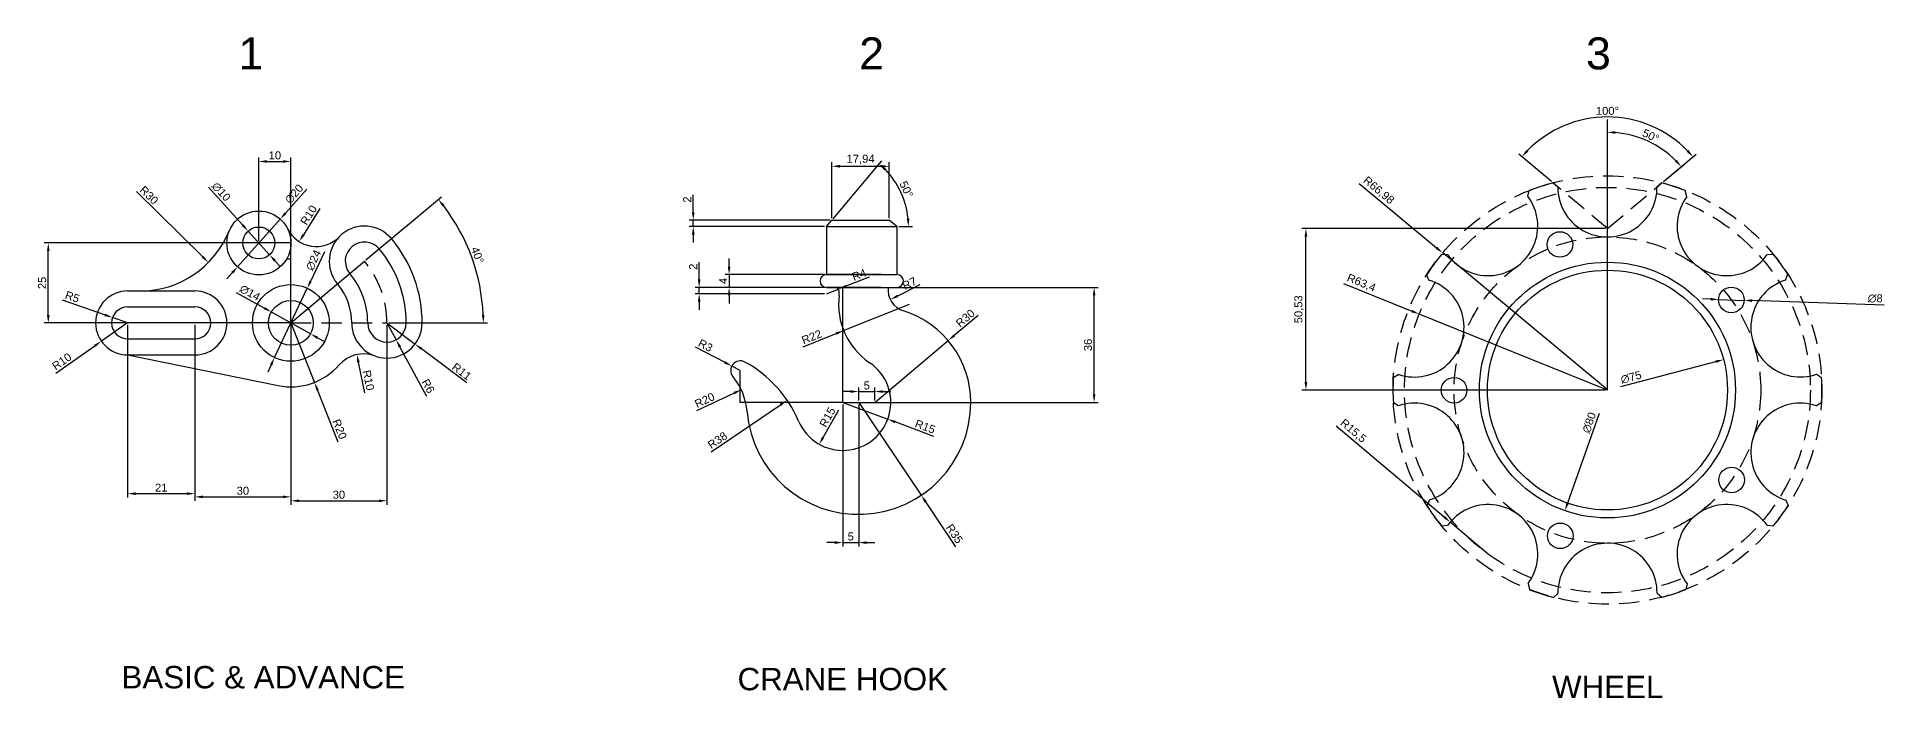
# Model space of a CAD drawing. Header units: millimetres. Extents: x 2006 to 2583, y 1753 to 1960.
import ezdxf

# ---------------------------------------------------------------- set-up
doc = ezdxf.new("R2010")
doc.units = ezdxf.units.MM
doc.linetypes.add('HIDDEN', pattern=[9.525, 6.35, -3.175])
doc.styles.get("Standard").update_dxf_attribs({"font": 'arial.ttf'})
doc.dimstyles.new('ISO-25', dxfattribs={"dimtxt": 2.5, "dimasz": 2.5, "dimexe": 1.25, "dimexo": 0.625, "dimtad": 1, "dimtxsty": 'Standard', "dimcen": 2.5, "dimadec": 0, "dimazin": 0, "dimtfac": 1, "dimtmove": 0, "dimatfit": 3, "dimfxl": 1, "dimarcsym": 0})

# ---------------------------------------------------------------- blocks, each defined once
blk = doc.blocks.new('*U2')
for p, q in [((-15.43, 7.14), (-16.96, 8.43)), ((15.57, 7.29), (16.96, 8.47))]:
    blk.add_line(p, q)
blk.add_arc((0.07, 7.03), 15.5, 179.60912, 0.93668)
blk = doc.blocks.new('*U3')
at = {"color": 0, "linetype": 'ByBlock', "lineweight": -2, "transparency": 16777216}
for p, rotation in [((3561.38, 1773.49), 36.00000000000003), ((3627.64, 1773.57), 324.0000000000001), ((3540.94, 1745.27), 72.00000000000003), ((3648.16, 1745.42), 288), ((3540.99, 1710.44), 108), ((3648.2, 1710.58), 251.9999999999999), ((3561.5, 1682.28), 144.0000000000001), ((3627.76, 1682.37), 216), ((3594.65, 1671.56), 180)]:
    blk.add_blockref('*U2', p, dxfattribs=dict(at, rotation=rotation))
blk.add_blockref('*U2', (3594.5, 1784.29), dxfattribs=at)
blk = doc.blocks.new('*U6')
blk.add_circle((0, 0), 4)
blk = doc.blocks.new('*U7')
at = {"color": 0, "linetype": 'ByBlock', "lineweight": -2, "transparency": 16777216}
for p, rotation in [((3579.72, 1773.47), 72), ((3546.67, 1727.87), 144), ((3633.36, 1699.82), 288), ((3579.82, 1682.35), 216)]:
    blk.add_blockref('*U6', p, dxfattribs=dict(at, rotation=rotation))
blk.add_blockref('*U6', (3633.29, 1756.13), dxfattribs=at)
blk = doc.blocks.new('*D10')
at = {"color": 0, "lineweight": -2, "transparency": 16777216}
for p, q in [((2059.27, 1912.58), (2070.01, 1900.67)), ((2078.38, 1891.38), (2071.68, 1898.81)), ((2080.05, 1889.52), (2081.73, 1887.67))]:
    blk.add_line(p, q, dxfattribs=at)
at = {"color": 0, "transparency": 16777216}
for points in [[(2070.32, 1900.94), (2069.7, 1900.39), (2071.68, 1898.81)], [(2080.36, 1889.8), (2079.74, 1889.25), (2078.38, 1891.38)]]:
    blk.add_solid(points, dxfattribs=at)
at = {"layer": 'Defpoints', "color": 0, "transparency": 16777216}
for p in [(2071.68, 1898.81), (2078.38, 1891.38)]:
    blk.add_point(p, dxfattribs=at)
at = {"color": 0, "transparency": 16777216, "insert": (2063.26, 1911.1), "char_height": 2.5, "attachment_point": 5, "rotation": 312.03253}
blk.add_mtext('∅10', dxfattribs=at)
blk = doc.blocks.new('*D11')
at = {"color": 0, "lineweight": -2, "transparency": 16777216}
for p, q in [((2090.03, 1911.92), (2083.35, 1904.43)), ((2068.38, 1887.63), (2081.68, 1902.56)), ((2066.71, 1885.76), (2065.05, 1883.9))]:
    blk.add_line(p, q, dxfattribs=at)
at = {"color": 0, "transparency": 16777216}
for points in [[(2083.04, 1904.7), (2083.66, 1904.15), (2081.68, 1902.56)], [(2066.4, 1886.04), (2067.02, 1885.49), (2068.38, 1887.63)]]:
    blk.add_solid(points, dxfattribs=at)
at = {"layer": 'Defpoints', "color": 0, "transparency": 16777216}
for p in [(2081.68, 1902.56), (2068.38, 1887.63)]:
    blk.add_point(p, dxfattribs=at)
at = {"color": 0, "transparency": 16777216, "insert": (2086.05, 1910.42), "char_height": 2.5, "attachment_point": 5, "rotation": 48.28758}
blk.add_mtext('∅20', dxfattribs=at)
blk = doc.blocks.new('*D12')
at = {"color": 0, "lineweight": -2, "transparency": 16777216}
blk.add_line((2094.12, 1905.88), (2088.95, 1897.65), dxfattribs=at)
at = {"color": 0, "transparency": 16777216}
blk.add_solid([(2088.59, 1897.87), (2089.3, 1897.43), (2087.62, 1895.53)], dxfattribs=at)
at = {"layer": 'Defpoints', "color": 0, "transparency": 16777216}
for p in [(2092.94, 1904), (2087.62, 1895.53)]:
    blk.add_point(p, dxfattribs=at)
at = {"color": 0, "transparency": 16777216, "insert": (2090.59, 1903.83), "char_height": 2.5, "attachment_point": 5, "rotation": 57.85198}
blk.add_mtext('R10', dxfattribs=at)
blk = doc.blocks.new('*D13')
at = {"color": 0, "lineweight": -2, "transparency": 16777216}
blk.add_line((2108.13, 1848.25), (2106.15, 1857.77), dxfattribs=at)
at = {"color": 0, "transparency": 16777216}
blk.add_solid([(2106.56, 1857.85), (2105.74, 1857.68), (2105.64, 1860.21)], dxfattribs=at)
at = {"layer": 'Defpoints', "color": 0, "transparency": 16777216}
for p in [(2105.64, 1860.21), (2107.68, 1850.42)]:
    blk.add_point(p, dxfattribs=at)
at = {"color": 0, "transparency": 16777216, "insert": (2109.26, 1852.17), "char_height": 2.5, "attachment_point": 5, "rotation": 281.77611}
blk.add_mtext('R10', dxfattribs=at)
blk = doc.blocks.new('*D14')
at = {"color": 0, "lineweight": -2, "transparency": 16777216}
for p, q in [((2085.03, 1870.1), (2092.4, 1851.5)), ((2099.81, 1832.81), (2093.32, 1849.18))]:
    blk.add_line(p, q, dxfattribs=at)
at = {"color": 0, "transparency": 16777216}
blk.add_solid([(2093.71, 1849.33), (2092.94, 1849.03), (2092.4, 1851.5)], dxfattribs=at)
at = {"layer": 'Defpoints', "color": 0, "transparency": 16777216}
for p in [(2085.03, 1870.1), (2092.4, 1851.5)]:
    blk.add_point(p, dxfattribs=at)
at = {"color": 0, "transparency": 16777216, "insert": (2100.25, 1836.87), "char_height": 2.5, "attachment_point": 5, "rotation": 291.63255}
blk.add_mtext('R20', dxfattribs=at)
blk = doc.blocks.new('*D15')
at = {"color": 0, "lineweight": -2, "transparency": 16777216}
for p, q in [((2115.03, 1870.1), (2123.82, 1863.49)), ((2139.96, 1851.37), (2125.82, 1861.99))]:
    blk.add_line(p, q, dxfattribs=at)
at = {"color": 0, "transparency": 16777216}
blk.add_solid([(2126.07, 1862.32), (2125.57, 1861.65), (2123.82, 1863.49)], dxfattribs=at)
at = {"layer": 'Defpoints', "color": 0, "transparency": 16777216}
for p in [(2115.03, 1870.1), (2123.82, 1863.49)]:
    blk.add_point(p, dxfattribs=at)
at = {"color": 0, "transparency": 16777216, "insert": (2138.39, 1854.9), "char_height": 2.5, "attachment_point": 5, "rotation": 323.08951}
blk.add_mtext('R11', dxfattribs=at)
blk = doc.blocks.new('*D16')
at = {"color": 0, "lineweight": -2, "transparency": 16777216}
for p, q in [((2115.03, 1870.1), (2117.89, 1864.82)), ((2127.49, 1847.11), (2119.08, 1862.62))]:
    blk.add_line(p, q, dxfattribs=at)
at = {"color": 0, "transparency": 16777216}
blk.add_solid([(2119.45, 1862.82), (2118.71, 1862.42), (2117.89, 1864.82)], dxfattribs=at)
at = {"layer": 'Defpoints', "color": 0, "transparency": 16777216}
for p in [(2115.03, 1870.1), (2117.89, 1864.82)]:
    blk.add_point(p, dxfattribs=at)
at = {"color": 0, "transparency": 16777216, "insert": (2127.9, 1850.34), "char_height": 2.5, "attachment_point": 5, "rotation": 298.46219}
blk.add_mtext('R6', dxfattribs=at)
blk = doc.blocks.new('*D17')
at = {"color": 0, "lineweight": -2, "transparency": 16777216}
for p, q in [((2067.97, 1879.63), (2076.74, 1874.73)), ((2091.14, 1866.68), (2078.92, 1873.51)), ((2093.32, 1865.46), (2095.5, 1864.24))]:
    blk.add_line(p, q, dxfattribs=at)
at = {"color": 0, "transparency": 16777216}
for points in [[(2076.94, 1875.1), (2076.53, 1874.37), (2078.92, 1873.51)], [(2093.52, 1865.82), (2093.12, 1865.09), (2091.14, 1866.68)]]:
    blk.add_solid(points, dxfattribs=at)
at = {"layer": 'Defpoints', "color": 0, "transparency": 16777216}
for p in [(2078.92, 1873.51), (2091.14, 1866.68)]:
    blk.add_point(p, dxfattribs=at)
at = {"color": 0, "transparency": 16777216, "insert": (2072.23, 1879.51), "char_height": 2.5, "attachment_point": 5, "rotation": 330.78211}
blk.add_mtext('∅14', dxfattribs=at)
blk = doc.blocks.new('*D18')
at = {"color": 0, "lineweight": -2, "transparency": 16777216}
for p, q in [((2095.5, 1892.29), (2091.21, 1883.21)), ((2079.91, 1859.24), (2090.15, 1880.95)), ((2078.84, 1856.98), (2077.78, 1854.72))]:
    blk.add_line(p, q, dxfattribs=at)
at = {"color": 0, "transparency": 16777216}
for points in [[(2090.84, 1883.39), (2091.59, 1883.03), (2090.15, 1880.95)], [(2078.47, 1857.16), (2079.22, 1856.8), (2079.91, 1859.24)]]:
    blk.add_solid(points, dxfattribs=at)
at = {"layer": 'Defpoints', "color": 0, "transparency": 16777216}
for p in [(2090.15, 1880.95), (2079.91, 1859.24)]:
    blk.add_point(p, dxfattribs=at)
at = {"color": 0, "transparency": 16777216, "insert": (2092.11, 1889.72), "char_height": 2.5, "attachment_point": 5, "rotation": 64.75138}
blk.add_mtext('∅24', dxfattribs=at)
blk = doc.blocks.new('*D19')
at = {"color": 0, "lineweight": -2, "transparency": 16777216}
for p, q in [((2034.03, 1870.1), (2025.83, 1864.37)), ((2011.6, 1854.41), (2023.79, 1862.93))]:
    blk.add_line(p, q, dxfattribs=at)
at = {"color": 0, "transparency": 16777216}
blk.add_solid([(2023.55, 1863.27), (2024.02, 1862.59), (2025.83, 1864.37)], dxfattribs=at)
at = {"layer": 'Defpoints', "color": 0, "transparency": 16777216}
for p in [(2034.03, 1870.1), (2025.83, 1864.37)]:
    blk.add_point(p, dxfattribs=at)
at = {"color": 0, "transparency": 16777216, "insert": (2013.47, 1858.04), "char_height": 2.5, "attachment_point": 5, "rotation": 34.96115}
blk.add_mtext('R10', dxfattribs=at)
blk = doc.blocks.new('*D20')
at = {"color": 0, "lineweight": -2, "transparency": 16777216}
for p, q in [((2013.61, 1877.34), (2026.96, 1872.6)), ((2034.03, 1870.1), (2029.32, 1871.77))]:
    blk.add_line(p, q, dxfattribs=at)
at = {"color": 0, "transparency": 16777216}
blk.add_solid([(2027.1, 1873), (2026.82, 1872.21), (2029.32, 1871.77)], dxfattribs=at)
at = {"layer": 'Defpoints', "color": 0, "transparency": 16777216}
for p in [(2029.32, 1871.77), (2034.03, 1870.1)]:
    blk.add_point(p, dxfattribs=at)
at = {"color": 0, "transparency": 16777216, "insert": (2016.74, 1878.24), "char_height": 2.5, "attachment_point": 5, "rotation": 340.45901}
blk.add_mtext('R5', dxfattribs=at)
blk = doc.blocks.new('*D21')
at = {"color": 0, "lineweight": -2, "transparency": 16777216}
for p, q in [((2084.4, 1895.1), (2007.99, 1895.1)), ((2009.24, 1872.6), (2009.24, 1892.6)), ((2084.4, 1870.1), (2007.99, 1870.1))]:
    blk.add_line(p, q, dxfattribs=at)
at = {"color": 0, "transparency": 16777216}
for points in [[(2008.82, 1892.6), (2009.66, 1892.6), (2009.24, 1895.1)], [(2008.82, 1872.6), (2009.66, 1872.6), (2009.24, 1870.1)]]:
    blk.add_solid(points, dxfattribs=at)
at = {"layer": 'Defpoints', "color": 0, "transparency": 16777216}
for p in [(2009.24, 1895.1), (2085.03, 1895.1), (2085.03, 1870.1)]:
    blk.add_point(p, dxfattribs=at)
at = {"color": 0, "transparency": 16777216, "insert": (2007.34, 1882.6), "char_height": 2.5, "attachment_point": 5, "rotation": 90}
blk.add_mtext('25', dxfattribs=at)
blk = doc.blocks.new('*D22')
at = {"color": 0, "lineweight": -2, "transparency": 16777216}
for p, q in [((2034.03, 1869.47), (2034.03, 1815.45)), ((2055.03, 1869.47), (2055.03, 1815.45)), ((2036.53, 1816.7), (2052.53, 1816.7))]:
    blk.add_line(p, q, dxfattribs=at)
at = {"color": 0, "transparency": 16777216}
for points in [[(2036.53, 1817.11), (2036.53, 1816.28), (2034.03, 1816.7)], [(2052.53, 1817.11), (2052.53, 1816.28), (2055.03, 1816.7)]]:
    blk.add_solid(points, dxfattribs=at)
at = {"layer": 'Defpoints', "color": 0, "transparency": 16777216}
for p in [(2034.03, 1870.1), (2055.03, 1870.1), (2055.03, 1816.7)]:
    blk.add_point(p, dxfattribs=at)
at = {"color": 0, "transparency": 16777216, "insert": (2044.53, 1818.58), "char_height": 2.5, "attachment_point": 5}
blk.add_mtext('21', dxfattribs=at)
blk = doc.blocks.new('*D23')
at = {"color": 0, "lineweight": -2, "transparency": 16777216}
for p, q in [((2055.03, 1869.47), (2055.03, 1814.44)), ((2085.03, 1869.47), (2085.03, 1814.44)), ((2057.53, 1815.69), (2082.53, 1815.69))]:
    blk.add_line(p, q, dxfattribs=at)
at = {"color": 0, "transparency": 16777216}
for points in [[(2057.53, 1816.11), (2057.53, 1815.28), (2055.03, 1815.69)], [(2082.53, 1816.11), (2082.53, 1815.28), (2085.03, 1815.69)]]:
    blk.add_solid(points, dxfattribs=at)
at = {"layer": 'Defpoints', "color": 0, "transparency": 16777216}
for p in [(2055.03, 1870.1), (2085.03, 1870.1), (2085.03, 1815.69)]:
    blk.add_point(p, dxfattribs=at)
at = {"color": 0, "transparency": 16777216, "insert": (2070.03, 1817.6), "char_height": 2.5, "attachment_point": 5}
blk.add_mtext('30', dxfattribs=at)
blk = doc.blocks.new('*D24')
at = {"color": 0, "lineweight": -2, "transparency": 16777216}
for p, q in [((2085.03, 1869.47), (2085.03, 1813.21)), ((2115.03, 1869.47), (2115.03, 1813.21)), ((2087.53, 1814.46), (2112.53, 1814.46))]:
    blk.add_line(p, q, dxfattribs=at)
at = {"color": 0, "transparency": 16777216}
for points in [[(2087.53, 1814.87), (2087.53, 1814.04), (2085.03, 1814.46)], [(2112.53, 1814.87), (2112.53, 1814.04), (2115.03, 1814.46)]]:
    blk.add_solid(points, dxfattribs=at)
at = {"layer": 'Defpoints', "color": 0, "transparency": 16777216}
for p in [(2085.03, 1870.1), (2115.03, 1870.1), (2115.03, 1814.46)]:
    blk.add_point(p, dxfattribs=at)
at = {"color": 0, "transparency": 16777216, "insert": (2100.03, 1816.36), "char_height": 2.5, "attachment_point": 5}
blk.add_mtext('30', dxfattribs=at)
blk = doc.blocks.new('*D26')
at = {"color": 0, "lineweight": -2, "transparency": 16777216}
blk.add_line((2036.8, 1911.23), (2057.49, 1890.75), dxfattribs=at)
at = {"color": 0, "transparency": 16777216}
blk.add_solid([(2057.78, 1891.04), (2057.2, 1890.45), (2059.27, 1888.99)], dxfattribs=at)
at = {"layer": 'Defpoints', "color": 0, "transparency": 16777216}
for p in [(2037.95, 1910.1), (2059.27, 1888.99)]:
    blk.add_point(p, dxfattribs=at)
at = {"color": 0, "transparency": 16777216, "insert": (2040.7, 1910.04), "char_height": 2.5, "attachment_point": 5, "rotation": 315.28546}
blk.add_mtext('R30', dxfattribs=at)
blk = doc.blocks.new('*D27')
at = {"color": 0, "lineweight": -2, "transparency": 16777216}
for p, q in [((2075.03, 1895.72), (2075.03, 1921.84)), ((2085.03, 1870.72), (2085.03, 1921.84)), ((2077.53, 1920.59), (2082.53, 1920.59))]:
    blk.add_line(p, q, dxfattribs=at)
at = {"color": 0, "transparency": 16777216}
for points in [[(2077.53, 1921.01), (2077.53, 1920.17), (2075.03, 1920.59)], [(2082.53, 1921.01), (2082.53, 1920.17), (2085.03, 1920.59)]]:
    blk.add_solid(points, dxfattribs=at)
at = {"layer": 'Defpoints', "color": 0, "transparency": 16777216}
for p in [(2085.03, 1920.59), (2075.03, 1895.1), (2085.03, 1870.1)]:
    blk.add_point(p, dxfattribs=at)
at = {"color": 0, "transparency": 16777216, "insert": (2080.03, 1922.49), "char_height": 2.5, "attachment_point": 5}
blk.add_mtext('10', dxfattribs=at)
blk = doc.blocks.new('*D28')
at = {"color": 0, "lineweight": -2, "transparency": 16777216}
for p, q in [((2108.49, 1889.78), (2132.04, 1909.54)), ((2115.65, 1870.1), (2146.4, 1870.1))]:
    blk.add_line(p, q, dxfattribs=at)
blk.add_arc((2085.03, 1870.1), 60.12, 2.3828, 37.6172, dxfattribs=at)
at = {"color": 0, "transparency": 16777216}
for points in [[(2132.32, 1906.53), (2132.97, 1907.05), (2131.08, 1908.74)], [(2145.51, 1872.6), (2144.68, 1872.59), (2145.15, 1870.1)]]:
    blk.add_solid(points, dxfattribs=at)
at = {"layer": 'Defpoints', "color": 0, "transparency": 16777216}
for p in [(2108.01, 1889.38), (2143.53, 1883.96), (2085.03, 1870.1), (2085.03, 1870.1), (2115.03, 1870.1)]:
    blk.add_point(p, dxfattribs=at)
at = {"color": 0, "transparency": 16777216, "insert": (2143.31, 1891.31), "char_height": 2.5, "attachment_point": 5, "rotation": 290}
blk.add_mtext('40°', dxfattribs=at)
blk = doc.blocks.new('*D29')
at = {"color": 0, "lineweight": -2, "transparency": 16777216}
for p, q in [((2418.77, 1913.68), (2442.91, 1893.58)), ((2496.31, 1849.12), (2444.84, 1891.98))]:
    blk.add_line(p, q, dxfattribs=at)
at = {"color": 0, "transparency": 16777216}
blk.add_solid([(2443.18, 1893.9), (2442.65, 1893.26), (2444.84, 1891.98)], dxfattribs=at)
at = {"layer": 'Defpoints', "color": 0, "transparency": 16777216}
for p in [(2444.84, 1891.98), (2496.31, 1849.12)]:
    blk.add_point(p, dxfattribs=at)
at = {"color": 0, "transparency": 16777216, "insert": (2424.77, 1911.45), "char_height": 2.5, "attachment_point": 5, "rotation": 320.21839}
blk.add_mtext('R66,98', dxfattribs=at)
blk = doc.blocks.new('*D30')
at = {"color": 0, "lineweight": -2, "transparency": 16777216}
for p, q in [((2413.9, 1882.42), (2435.21, 1873.8)), ((2496.31, 1849.09), (2437.53, 1872.86))]:
    blk.add_line(p, q, dxfattribs=at)
at = {"color": 0, "transparency": 16777216}
blk.add_solid([(2435.37, 1874.18), (2435.06, 1873.41), (2437.53, 1872.86)], dxfattribs=at)
at = {"layer": 'Defpoints', "color": 0, "transparency": 16777216}
for p in [(2437.53, 1872.86), (2496.31, 1849.09)]:
    blk.add_point(p, dxfattribs=at)
at = {"color": 0, "transparency": 16777216, "insert": (2419.39, 1882.49), "char_height": 2.5, "attachment_point": 5, "rotation": 337.981}
blk.add_mtext('R63,4', dxfattribs=at)
blk = doc.blocks.new('*D32')
at = {"color": 0, "lineweight": -2, "transparency": 16777216}
for p, q in [((2528.53, 1877.51), (2526.03, 1877.59)), ((2531.03, 1877.42), (2539.03, 1877.15)), ((2582.72, 1875.69), (2541.52, 1877.07))]:
    blk.add_line(p, q, dxfattribs=at)
at = {"color": 0, "transparency": 16777216}
for points in [[(2528.55, 1877.92), (2528.52, 1877.09), (2531.03, 1877.42)], [(2541.54, 1877.49), (2541.51, 1876.65), (2539.03, 1877.15)]]:
    blk.add_solid(points, dxfattribs=at)
at = {"layer": 'Defpoints', "color": 0, "transparency": 16777216}
for p in [(2531.03, 1877.42), (2539.03, 1877.15)]:
    blk.add_point(p, dxfattribs=at)
at = {"color": 0, "transparency": 16777216, "insert": (2579.98, 1877.75), "char_height": 2.5, "attachment_point": 5, "rotation": 358.07544}
blk.add_mtext('∅8', dxfattribs=at)
blk = doc.blocks.new('*D33')
at = {"color": 0, "lineweight": -2, "transparency": 16777216}
blk.add_line((2500.53, 1850.2), (2530.16, 1857.99), dxfattribs=at)
at = {"color": 0, "transparency": 16777216}
blk.add_solid([(2530.05, 1858.39), (2530.26, 1857.58), (2532.58, 1858.62)], dxfattribs=at)
at = {"layer": 'Defpoints', "color": 0, "transparency": 16777216}
for p in [(2532.58, 1858.62), (2460.04, 1839.56)]:
    blk.add_point(p, dxfattribs=at)
at = {"color": 0, "transparency": 16777216, "insert": (2503.69, 1853.07), "char_height": 2.5, "attachment_point": 5, "rotation": 14.72798}
blk.add_mtext('∅75', dxfattribs=at)
blk = doc.blocks.new('*D34')
at = {"color": 0, "lineweight": -2, "transparency": 16777216}
blk.add_line((2493.74, 1841.79), (2483.86, 1813.71), dxfattribs=at)
at = {"color": 0, "transparency": 16777216}
blk.add_solid([(2483.47, 1813.85), (2484.26, 1813.58), (2483.03, 1811.36)], dxfattribs=at)
at = {"layer": 'Defpoints', "color": 0, "transparency": 16777216}
for p in [(2509.58, 1886.82), (2483.03, 1811.36)]:
    blk.add_point(p, dxfattribs=at)
at = {"color": 0, "transparency": 16777216, "insert": (2490.63, 1838.89), "char_height": 2.5, "attachment_point": 5, "rotation": 70.61708}
blk.add_mtext('∅80', dxfattribs=at)
blk = doc.blocks.new('*D35')
at = {"color": 0, "lineweight": -2, "transparency": 16777216}
for p, q in [((2495.68, 1899.62), (2400.87, 1899.62)), ((2402.12, 1851.59), (2402.12, 1897.12)), ((2495.68, 1849.09), (2400.87, 1849.09))]:
    blk.add_line(p, q, dxfattribs=at)
at = {"color": 0, "transparency": 16777216}
for points in [[(2401.7, 1897.12), (2402.53, 1897.12), (2402.12, 1899.62)], [(2401.7, 1851.59), (2402.53, 1851.59), (2402.12, 1849.09)]]:
    blk.add_solid(points, dxfattribs=at)
at = {"layer": 'Defpoints', "color": 0, "transparency": 16777216}
for p in [(2402.12, 1899.62), (2496.31, 1899.62), (2496.31, 1849.09)]:
    blk.add_point(p, dxfattribs=at)
at = {"color": 0, "transparency": 16777216, "insert": (2399.99, 1874.36), "char_height": 2.5, "attachment_point": 5, "rotation": 90}
blk.add_mtext('50,53', dxfattribs=at)
blk = doc.blocks.new('*D36')
at = {"color": 0, "lineweight": -2, "transparency": 16777216}
blk.add_line((2513.81, 1914.31), (2520.33, 1919.78), dxfattribs=at)
blk.add_arc((2496.31, 1899.62), 30.11, 44.75839, 85.24161, dxfattribs=at)
at = {"color": 0, "transparency": 16777216}
for points in [[(2498.79, 1929.21), (2498.82, 1930.05), (2496.31, 1929.73)], [(2518, 1921.1), (2517.38, 1920.54), (2519.37, 1918.98)]]:
    blk.add_solid(points, dxfattribs=at)
at = {"layer": 'Defpoints', "color": 0, "transparency": 16777216}
for p in [(2496.31, 1933.69), (2512.85, 1924.78), (2513.33, 1913.9), (2496.31, 1899.62), (2496.31, 1849.09)]:
    blk.add_point(p, dxfattribs=at)
at = {"color": 0, "transparency": 16777216, "insert": (2509.84, 1928.63), "char_height": 2.5, "attachment_point": 5, "rotation": 335}
blk.add_mtext('50°', dxfattribs=at)
blk = doc.blocks.new('*D37')
at = {"color": 0, "lineweight": -2, "transparency": 16777216}
for p, q in [((2478.81, 1914.31), (2468.63, 1922.85)), ((2513.81, 1914.31), (2523.99, 1922.85))]:
    blk.add_line(p, q, dxfattribs=at)
blk.add_arc((2496.31, 1899.62), 34.89, 44.10669, 135.89331, dxfattribs=at)
at = {"color": 0, "transparency": 16777216}
for points in [[(2471.57, 1923.62), (2470.95, 1924.18), (2469.58, 1922.05)], [(2521.67, 1924.18), (2521.05, 1923.62), (2523.03, 1922.05)]]:
    blk.add_solid(points, dxfattribs=at)
at = {"layer": 'Defpoints', "color": 0, "transparency": 16777216}
for p in [(2506.31, 1933.04), (2479.29, 1913.9), (2513.33, 1913.9), (2496.31, 1899.62), (2496.31, 1899.62)]:
    blk.add_point(p, dxfattribs=at)
at = {"color": 0, "transparency": 16777216, "insert": (2496.31, 1936.41), "char_height": 2.5, "attachment_point": 5}
blk.add_mtext('100°', dxfattribs=at)
blk = doc.blocks.new('*D38')
at = {"color": 0, "lineweight": -2, "transparency": 16777216}
for p, q in [((2411.59, 1837.87), (2445.29, 1809.41)), ((2459.04, 1797.8), (2447.2, 1807.8))]:
    blk.add_line(p, q, dxfattribs=at)
at = {"color": 0, "transparency": 16777216}
blk.add_solid([(2445.56, 1809.73), (2445.02, 1809.09), (2447.2, 1807.8)], dxfattribs=at)
at = {"layer": 'Defpoints', "color": 0, "transparency": 16777216}
for p in [(2447.2, 1807.8), (2459.04, 1797.8)]:
    blk.add_point(p, dxfattribs=at)
at = {"color": 0, "transparency": 16777216, "insert": (2416.84, 1836.22), "char_height": 2.5, "attachment_point": 5, "rotation": 319.81953}
blk.add_mtext('R15,5', dxfattribs=at)
blk = doc.blocks.new('*D40')
at = {"color": 0, "lineweight": -2, "transparency": 16777216}
for p, q in [((2254.03, 1902.85), (2254.03, 1920.34)), ((2256.53, 1919.09), (2269.47, 1919.09)), ((2271.97, 1902.85), (2271.97, 1920.34))]:
    blk.add_line(p, q, dxfattribs=at)
at = {"color": 0, "transparency": 16777216}
for points in [[(2256.53, 1919.51), (2256.53, 1918.68), (2254.03, 1919.09)], [(2269.47, 1919.51), (2269.47, 1918.68), (2271.97, 1919.09)]]:
    blk.add_solid(points, dxfattribs=at)
at = {"layer": 'Defpoints', "color": 0, "transparency": 16777216}
for p in [(2271.97, 1919.09), (2254.03, 1902.22), (2271.97, 1902.22)]:
    blk.add_point(p, dxfattribs=at)
at = {"color": 0, "transparency": 16777216, "insert": (2263, 1921.22), "char_height": 2.5, "attachment_point": 5}
blk.add_mtext('17,94', dxfattribs=at)
blk = doc.blocks.new('*D41')
at = {"color": 0, "lineweight": -2, "transparency": 16777216}
for p, q in [((2210.72, 1904.72), (2210.72, 1910.13)), ((2253.4, 1902.22), (2209.47, 1902.22)), ((2251.73, 1900.22), (2209.47, 1900.22)), ((2210.72, 1900.22), (2210.72, 1902.22)), ((2210.72, 1897.72), (2210.72, 1895.22))]:
    blk.add_line(p, q, dxfattribs=at)
at = {"color": 0, "transparency": 16777216}
for points in [[(2210.3, 1904.72), (2211.14, 1904.72), (2210.72, 1902.22)], [(2210.3, 1897.72), (2211.14, 1897.72), (2210.72, 1900.22)]]:
    blk.add_solid(points, dxfattribs=at)
at = {"layer": 'Defpoints', "color": 0, "transparency": 16777216}
for p in [(2210.72, 1902.22), (2252.35, 1900.22), (2254.03, 1902.22)]:
    blk.add_point(p, dxfattribs=at)
at = {"color": 0, "transparency": 16777216, "insert": (2208.84, 1908.68), "char_height": 2.5, "attachment_point": 5, "rotation": 90}
blk.add_mtext('2', dxfattribs=at)
blk = doc.blocks.new('*D42')
at = {"color": 0, "lineweight": -2, "transparency": 16777216}
for p, q in [((2265.66, 1884.37), (2258.41, 1881.57)), ((2252.35, 1879.22), (2256.08, 1880.67))]:
    blk.add_line(p, q, dxfattribs=at)
at = {"color": 0, "transparency": 16777216}
blk.add_solid([(2258.26, 1881.96), (2258.56, 1881.18), (2256.08, 1880.67)], dxfattribs=at)
at = {"layer": 'Defpoints', "color": 0, "transparency": 16777216}
for p in [(2252.35, 1879.22), (2256.08, 1880.67)]:
    blk.add_point(p, dxfattribs=at)
at = {"color": 0, "transparency": 16777216, "insert": (2262.53, 1885.17), "char_height": 2.5, "attachment_point": 5, "rotation": 21.14208}
blk.add_mtext('R4', dxfattribs=at)
blk = doc.blocks.new('*D43')
at = {"color": 0, "lineweight": -2, "transparency": 16777216}
for p, q in [((2278.14, 1875.89), (2257.72, 1867.7)), ((2245.08, 1862.64), (2255.4, 1866.77))]:
    blk.add_line(p, q, dxfattribs=at)
at = {"color": 0, "transparency": 16777216}
blk.add_solid([(2255.24, 1867.16), (2255.55, 1866.38), (2257.72, 1867.7)], dxfattribs=at)
at = {"layer": 'Defpoints', "color": 0, "transparency": 16777216}
for p in [(2278.14, 1875.89), (2257.72, 1867.7)]:
    blk.add_point(p, dxfattribs=at)
at = {"color": 0, "transparency": 16777216, "insert": (2247.72, 1865.72), "char_height": 2.5, "attachment_point": 5, "rotation": 21.84282}
blk.add_mtext('R22', dxfattribs=at)
blk = doc.blocks.new('*D44')
at = {"color": 0, "lineweight": -2, "transparency": 16777216}
for p, q in [((2257.43, 1845.22), (2271.49, 1839.98)), ((2285.89, 1834.61), (2273.83, 1839.11))]:
    blk.add_line(p, q, dxfattribs=at)
at = {"color": 0, "transparency": 16777216}
blk.add_solid([(2273.97, 1839.5), (2273.68, 1838.72), (2271.49, 1839.98)], dxfattribs=at)
at = {"layer": 'Defpoints', "color": 0, "transparency": 16777216}
for p in [(2257.43, 1845.22), (2271.49, 1839.98)]:
    blk.add_point(p, dxfattribs=at)
at = {"color": 0, "transparency": 16777216, "insert": (2283.16, 1837.66), "char_height": 2.5, "attachment_point": 5, "rotation": 339.55476}
blk.add_mtext('R15', dxfattribs=at)
blk = doc.blocks.new('*D45')
at = {"color": 0, "lineweight": -2, "transparency": 16777216}
for p, q in [((2299.69, 1872.45), (2292.27, 1866.18)), ((2267.43, 1845.22), (2290.36, 1864.57))]:
    blk.add_line(p, q, dxfattribs=at)
at = {"color": 0, "transparency": 16777216}
blk.add_solid([(2292, 1866.5), (2292.54, 1865.87), (2290.36, 1864.57)], dxfattribs=at)
at = {"layer": 'Defpoints', "color": 0, "transparency": 16777216}
for p in [(2290.36, 1864.57), (2267.43, 1845.22)]:
    blk.add_point(p, dxfattribs=at)
at = {"color": 0, "transparency": 16777216, "insert": (2295.71, 1871.58), "char_height": 2.5, "attachment_point": 5, "rotation": 40.16106}
blk.add_mtext('R30', dxfattribs=at)
blk = doc.blocks.new('*D46')
at = {"color": 0, "lineweight": -2, "transparency": 16777216}
for p, q in [((2211.33, 1862.57), (2220.55, 1857.77)), ((2225.43, 1855.22), (2222.77, 1856.61))]:
    blk.add_line(p, q, dxfattribs=at)
at = {"color": 0, "transparency": 16777216}
blk.add_solid([(2220.75, 1858.14), (2220.36, 1857.4), (2222.77, 1856.61)], dxfattribs=at)
at = {"layer": 'Defpoints', "color": 0, "transparency": 16777216}
for p in [(2222.77, 1856.61), (2225.43, 1855.22)]:
    blk.add_point(p, dxfattribs=at)
at = {"color": 0, "transparency": 16777216, "insert": (2214.55, 1863.04), "char_height": 2.5, "attachment_point": 5, "rotation": 332.45855}
blk.add_mtext('R3', dxfattribs=at)
blk = doc.blocks.new('*D47')
at = {"color": 0, "lineweight": -2, "transparency": 16777216}
blk.add_line((2211.84, 1842.66), (2223.45, 1848.14), dxfattribs=at)
at = {"color": 0, "transparency": 16777216}
blk.add_solid([(2223.27, 1848.51), (2223.62, 1847.76), (2225.71, 1849.2)], dxfattribs=at)
at = {"layer": 'Defpoints', "color": 0, "transparency": 16777216}
for p in [(2225.71, 1849.2), (2207.62, 1840.67)]:
    blk.add_point(p, dxfattribs=at)
at = {"color": 0, "transparency": 16777216, "insert": (2214.29, 1845.92), "char_height": 2.5, "attachment_point": 5, "rotation": 25.2504}
blk.add_mtext('R20', dxfattribs=at)
blk = doc.blocks.new('*D48')
at = {"color": 0, "lineweight": -2, "transparency": 16777216}
for p, q in [((2262.43, 1845.22), (2281.96, 1816.18)), ((2292.77, 1800.09), (2283.35, 1814.1))]:
    blk.add_line(p, q, dxfattribs=at)
at = {"color": 0, "transparency": 16777216}
blk.add_solid([(2283.7, 1814.33), (2283, 1813.87), (2281.96, 1816.18)], dxfattribs=at)
at = {"layer": 'Defpoints', "color": 0, "transparency": 16777216}
for p in [(2262.43, 1845.22), (2281.96, 1816.18)]:
    blk.add_point(p, dxfattribs=at)
at = {"color": 0, "transparency": 16777216, "insert": (2292.33, 1804.16), "char_height": 2.5, "attachment_point": 5, "rotation": 303.90835}
blk.add_mtext('R35', dxfattribs=at)
blk = doc.blocks.new('*D49')
at = {"color": 0, "lineweight": -2, "transparency": 16777216}
blk.add_line((2256.08, 1842.82), (2251.3, 1834.33), dxfattribs=at)
at = {"color": 0, "transparency": 16777216}
blk.add_solid([(2250.94, 1834.53), (2251.66, 1834.12), (2250.08, 1832.15)], dxfattribs=at)
at = {"layer": 'Defpoints', "color": 0, "transparency": 16777216}
for p in [(2257.43, 1845.22), (2250.08, 1832.15)]:
    blk.add_point(p, dxfattribs=at)
at = {"color": 0, "transparency": 16777216, "insert": (2252.65, 1840.6), "char_height": 2.5, "attachment_point": 5, "rotation": 60.63891}
blk.add_mtext('R15', dxfattribs=at)
blk = doc.blocks.new('*D50')
at = {"color": 0, "lineweight": -2, "transparency": 16777216}
blk.add_line((2216.37, 1829.78), (2237.98, 1844.51), dxfattribs=at)
at = {"color": 0, "transparency": 16777216}
blk.add_solid([(2237.74, 1844.85), (2238.21, 1844.17), (2240.04, 1845.92)], dxfattribs=at)
at = {"layer": 'Defpoints', "color": 0, "transparency": 16777216}
for p in [(2240.04, 1845.92), (2208.64, 1824.51)]:
    blk.add_point(p, dxfattribs=at)
at = {"color": 0, "transparency": 16777216, "insert": (2218.29, 1833.39), "char_height": 2.5, "attachment_point": 5, "rotation": 34.28921}
blk.add_mtext('R38', dxfattribs=at)
blk = doc.blocks.new('*D51')
at = {"color": 0, "lineweight": -2, "transparency": 16777216}
blk.add_line((2281.49, 1881.97), (2274.52, 1878.51), dxfattribs=at)
at = {"color": 0, "transparency": 16777216}
blk.add_solid([(2274.34, 1878.88), (2274.71, 1878.14), (2272.28, 1877.4)], dxfattribs=at)
at = {"layer": 'Defpoints', "color": 0, "transparency": 16777216}
for p in [(2272.28, 1877.4), (2278.55, 1880.51)]:
    blk.add_point(p, dxfattribs=at)
at = {"color": 0, "transparency": 16777216, "insert": (2278.29, 1882.48), "char_height": 2.5, "attachment_point": 5, "rotation": 26.40339}
blk.add_mtext('R7', dxfattribs=at)
blk = doc.blocks.new('*D52')
at = {"color": 0, "lineweight": -2, "transparency": 16777216}
for p, q in [((2221.92, 1887.72), (2221.92, 1890.22)), ((2251.73, 1885.22), (2220.67, 1885.22)), ((2251.73, 1881.22), (2220.67, 1881.22)), ((2221.92, 1885.22), (2221.92, 1881.22)), ((2221.92, 1878.72), (2221.92, 1876.22))]:
    blk.add_line(p, q, dxfattribs=at)
at = {"color": 0, "transparency": 16777216}
for points in [[(2221.51, 1887.72), (2222.34, 1887.72), (2221.92, 1885.22)], [(2221.51, 1878.72), (2222.34, 1878.72), (2221.92, 1881.22)]]:
    blk.add_solid(points, dxfattribs=at)
at = {"layer": 'Defpoints', "color": 0, "transparency": 16777216}
for p in [(2221.92, 1881.22), (2252.35, 1885.22), (2252.35, 1881.22)]:
    blk.add_point(p, dxfattribs=at)
at = {"color": 0, "transparency": 16777216, "insert": (2220.05, 1883.22), "char_height": 2.5, "attachment_point": 5, "rotation": 90}
blk.add_mtext('4', dxfattribs=at)
blk = doc.blocks.new('*D53')
at = {"color": 0, "lineweight": -2, "transparency": 16777216}
for p, q in [((2212.58, 1883.72), (2212.58, 1889.13)), ((2251.73, 1881.22), (2211.33, 1881.22)), ((2212.58, 1879.22), (2212.58, 1881.22)), ((2251.73, 1879.22), (2211.33, 1879.22)), ((2212.58, 1876.72), (2212.58, 1874.22))]:
    blk.add_line(p, q, dxfattribs=at)
at = {"color": 0, "transparency": 16777216}
for points in [[(2212.16, 1883.72), (2212.99, 1883.72), (2212.58, 1881.22)], [(2212.16, 1876.72), (2212.99, 1876.72), (2212.58, 1879.22)]]:
    blk.add_solid(points, dxfattribs=at)
at = {"layer": 'Defpoints', "color": 0, "transparency": 16777216}
for p in [(2212.58, 1881.22), (2252.35, 1881.22), (2252.35, 1879.22)]:
    blk.add_point(p, dxfattribs=at)
at = {"color": 0, "transparency": 16777216, "insert": (2210.7, 1887.68), "char_height": 2.5, "attachment_point": 5, "rotation": 90}
blk.add_mtext('2', dxfattribs=at)
blk = doc.blocks.new('*D55')
at = {"color": 0, "lineweight": -2, "transparency": 16777216}
for p, q in [((2257.2, 1881.22), (2337.2, 1881.22)), ((2335.95, 1847.72), (2335.95, 1878.72)), ((2258.05, 1845.22), (2337.2, 1845.22))]:
    blk.add_line(p, q, dxfattribs=at)
at = {"color": 0, "transparency": 16777216}
for points in [[(2335.53, 1878.72), (2336.36, 1878.72), (2335.95, 1881.22)], [(2335.53, 1847.72), (2336.36, 1847.72), (2335.95, 1845.22)]]:
    blk.add_solid(points, dxfattribs=at)
at = {"layer": 'Defpoints', "color": 0, "transparency": 16777216}
for p in [(2256.58, 1881.22), (2335.95, 1881.22), (2257.43, 1845.22)]:
    blk.add_point(p, dxfattribs=at)
at = {"color": 0, "transparency": 16777216, "insert": (2334.04, 1863.22), "char_height": 2.5, "attachment_point": 5, "rotation": 90}
blk.add_mtext('36', dxfattribs=at)
blk = doc.blocks.new('*D56')
at = {"color": 0, "lineweight": -2, "transparency": 16777216}
for p, q in [((2257.43, 1844.6), (2257.43, 1800.14)), ((2262.43, 1844.6), (2262.43, 1800.14)), ((2254.93, 1801.39), (2252.43, 1801.39)), ((2257.43, 1801.39), (2262.43, 1801.39)), ((2264.93, 1801.39), (2267.43, 1801.39))]:
    blk.add_line(p, q, dxfattribs=at)
at = {"color": 0, "transparency": 16777216}
for points in [[(2254.93, 1801.81), (2254.93, 1800.97), (2257.43, 1801.39)], [(2264.93, 1801.81), (2264.93, 1800.97), (2262.43, 1801.39)]]:
    blk.add_solid(points, dxfattribs=at)
at = {"layer": 'Defpoints', "color": 0, "transparency": 16777216}
for p in [(2257.43, 1845.22), (2262.43, 1845.22), (2262.43, 1801.39)]:
    blk.add_point(p, dxfattribs=at)
at = {"color": 0, "transparency": 16777216, "insert": (2259.93, 1803.29), "char_height": 2.5, "attachment_point": 5}
blk.add_mtext('5', dxfattribs=at)
blk = doc.blocks.new('*D57')
at = {"color": 0, "lineweight": -2, "transparency": 16777216}
for p, q in [((2259.93, 1848.63), (2257.43, 1848.63)), ((2262.43, 1845.85), (2262.43, 1849.88)), ((2262.43, 1848.63), (2267.43, 1848.63)), ((2267.43, 1845.85), (2267.43, 1849.88)), ((2269.93, 1848.63), (2272.43, 1848.63))]:
    blk.add_line(p, q, dxfattribs=at)
at = {"color": 0, "transparency": 16777216}
for points in [[(2259.93, 1849.04), (2259.93, 1848.21), (2262.43, 1848.63)], [(2269.93, 1849.04), (2269.93, 1848.21), (2267.43, 1848.63)]]:
    blk.add_solid(points, dxfattribs=at)
at = {"layer": 'Defpoints', "color": 0, "transparency": 16777216}
for p in [(2267.43, 1848.63), (2262.43, 1845.22), (2267.43, 1845.22)]:
    blk.add_point(p, dxfattribs=at)
at = {"color": 0, "transparency": 16777216, "insert": (2264.93, 1850.52), "char_height": 2.5, "attachment_point": 5}
blk.add_mtext('5', dxfattribs=at)
blk = doc.blocks.new('*D58')
at = {"color": 0, "lineweight": -2, "transparency": 16777216}
for p, q in [((2254.43, 1902.7), (2269.61, 1920.79)), ((2274.98, 1900.22), (2279.2, 1900.22))]:
    blk.add_line(p, q, dxfattribs=at)
blk.add_arc((2252.35, 1900.22), 25.6, 5.5977, 44.4023, dxfattribs=at)
at = {"color": 0, "transparency": 16777216}
for points in [[(2270.36, 1917.83), (2270.92, 1918.44), (2268.81, 1919.83)], [(2278.24, 1902.74), (2277.41, 1902.7), (2277.95, 1900.22)]]:
    blk.add_solid(points, dxfattribs=at)
at = {"layer": 'Defpoints', "color": 0, "transparency": 16777216}
for p in [(2276.88, 1907.57), (2252.35, 1900.22), (2252.35, 1900.22), (2254.03, 1902.22), (2274.35, 1900.22)]:
    blk.add_point(p, dxfattribs=at)
at = {"color": 0, "transparency": 16777216, "insert": (2277.28, 1911.85), "char_height": 2.5, "attachment_point": 5, "rotation": 295}
blk.add_mtext('50°', dxfattribs=at)

msp = doc.modelspace()

# ---------------------------------------------------------------- linework, layer by layer
at = {"color": 7}
for p, q in [((2496.308, 1849.089), (2496.308, 1933.687)), ((2085.03, 1870.095), (2108.011, 1889.379)), ((2034.03, 1880.095), (2055.03, 1880.095)), ((2034.03, 1875.095), (2055.03, 1875.095)), ((2034.03, 1860.095), (2055.03, 1860.095))]:
    msp.add_line(p, q, dxfattribs=at)
at = {"color": 7, "linetype": 'HIDDEN'}
for p, q in [((2496.309, 1899.622), (2479.289, 1913.903)), ((2496.309, 1899.622), (2513.329, 1913.903)), ((2085.03, 1895.095), (2075.03, 1895.095)), ((2085.03, 1870.095), (2085.03, 1895.095)), ((2055.03, 1870.095), (2034.03, 1870.095)), ((2085.03, 1870.095), (2055.03, 1870.095)), ((2085.03, 1870.095), (2115.03, 1870.095))]:
    msp.add_line(p, q, dxfattribs=at)
for p, q in [((2252.352, 1900.223), (2254.03, 1902.223)), ((2252.352, 1900.223), (2274.352, 1900.223)), ((2252.352, 1900.223), (2252.352, 1885.223)), ((2252.352, 1900.223), (2252.352, 1900.223)), ((2254.03, 1902.223), (2271.968, 1902.223)), ((2274.352, 1900.223), (2271.968, 1902.223)), ((2274.352, 1900.223), (2274.352, 1885.223)), ((2259.43, 1885.223), (2252.352, 1885.223)), ((2252.352, 1885.223), (2274.352, 1885.223)), ((2259.43, 1881.223), (2252.352, 1881.223)), ((2252.352, 1881.223), (2274.352, 1881.223)), ((2257.43, 1845.223), (2257.43, 1881.223)), ((2257.43, 1881.223), (2269.43, 1881.223)), ((2269.43, 1885.223), (2259.43, 1885.223)), ((2269.43, 1881.223), (2259.43, 1881.223)), ((2225.43, 1845.223), (2225.43, 1855.223)), ((2257.43, 1845.223), (2225.43, 1845.223)), ((2257.43, 1845.223), (2262.43, 1845.223)), ((2262.43, 1845.223), (2267.43, 1845.223))]:
    msp.add_line(p, q)
at = {"color": 2}
msp.add_line((2034.03, 1860.095), (2081.029, 1850.499), dxfattribs=at)
at = {"color": 7}
msp.add_lwpolyline([(2034.03, 1865.095), (2055.03, 1865.095)], dxfattribs=at)
at = {"color": 7, "linetype": 'HIDDEN'}
msp.add_circle((2496.309, 1849.122), 66.98, dxfattribs=at)
at = {"linetype": 'HIDDEN'}
for radius in [63.4, 47.9]:
    msp.add_circle((2496.308, 1849.089), radius, dxfattribs=at)
at = {"color": 7}
for centre, radius in [((2075.03, 1895.095), 10), ((2075.03, 1895.095), 5), ((2085.03, 1870.095), 12), ((2085.03, 1870.095), 7)]:
    msp.add_circle(centre, radius, dxfattribs=at)
for radius in [40, 37.5]:
    msp.add_circle((2496.308, 1849.089), radius)
for centre, radius, start, end in [((2496.308, 1849.089), 67, 104.732702, 111.39777), ((2496.308, 1849.089), 67, 68.732702, 75.39777), ((2496.308, 1849.089), 67, 140.732702, 147.39777), ((2496.308, 1849.089), 67, 32.732702, 39.39777), ((2252.352, 1883.223), 2, 90, 270), ((2252.352, 1879.223), 4, 352.626566, 30), ((2278.553, 1880.512), 7, 174.167274, 252.505671), ((2274.352, 1883.223), 2, 270, 90), ((2278.137, 1875.887), 22, 172.626566, 235.969218), ((2267.43, 1845.223), 30, 0, 72.505671), ((2225.43, 1855.223), 3, 61.342286, 219.248874), ((2207.619, 1840.671), 20, 4.747304, 39.248874), ((2208.645, 1824.511), 38, 23.004419, 61.342286), ((2257.43, 1845.223), 15, 203.004419, 55.969218), ((2496.308, 1849.089), 67, 176.732702, 183.39777), ((2496.308, 1849.089), 67, 356.732702, 3.39777), ((2262.43, 1845.223), 35, 184.747304, 0), ((2496.308, 1849.089), 67, 212.732702, 219.39777), ((2496.308, 1849.089), 67, 320.732702, 327.39777), ((2496.308, 1849.089), 67, 248.732702, 255.39777), ((2496.308, 1849.089), 67, 284.732702, 291.39777)]:
    msp.add_arc(centre, radius, start, end)
for centre, radius, start, end in [((2037.949, 1910.095), 30, 270, 337.975687), ((2092.938, 1904.001), 10, 206.440341, 315.871432), ((2108.011, 1889.379), 11, 40, 220), ((2108.011, 1889.379), 6, 40, 220), ((2085.03, 1870.095), 36, 0, 40), ((2085.03, 1870.095), 41, 0, 40), ((2085.03, 1870.095), 20, 90, 93.918979), ((2085.03, 1870.095), 19, 0, 40), ((2085.03, 1870.095), 24, 0, 40), ((2034.03, 1870.095), 10, 90, 270), ((2055.03, 1870.095), 10, 270, 90), ((2034.03, 1870.095), 5, 90, 270), ((2055.03, 1870.095), 5, 270, 90), ((2115.03, 1870.095), 11, 180, 0), ((2115.03, 1870.095), 6, 180, 0), ((2107.68, 1850.423), 10, 69.512685, 139.02537), ((2085.03, 1870.095), 20, 258.460603, 319.02537)]:
    msp.add_arc(centre, radius, start, end, dxfattribs=at)
at = {"color": 7, "linetype": 'HIDDEN'}
msp.add_arc((2085.03, 1870.095), 30, 0, 40, dxfattribs=at)

# ---------------------------------------------------------------- block references
for name in ['*U3', '*U7']:
    msp.add_blockref(name, (-1098.263, 121.162))

# ---------------------------------------------------------------- texts
at = {"attachment_point": 1}
for s, width, insert, char_height in [('{\\H4x;\\P1}', 14.49286, (2068.645, 1976.071), 2.5), ('{\\H4x;\\P2}', 14.49286, (2262.561, 1976.071), 2.5), ('{\\H4x;\\P3}', 14.49286, (2489.609, 1976.071), 2.5), ('WHEEL', 79.68937, (2479.018, 1759.758), 7)]:
    msp.add_mtext_dynamic_manual_height_columns(s, width=width, gutter_width=12.5, heights=[0], dxfattribs=dict(at, insert=insert, char_height=char_height))
at = {"color": 2, "char_height": 7, "attachment_point": 1}
for s, insert in [('{\\C0;BASIC & ADVANCE}', (2032.125, 1762.797)), ('{\\C0;CRANE HOOK}', (2224.561, 1762.209))]:
    msp.add_mtext_dynamic_manual_height_columns(s, width=98.33619, gutter_width=12.5, heights=[0], dxfattribs=dict(at, insert=insert))

# ---------------------------------------------------------------- dimensions: what is measured, and where the dimension line sits
at = {"color": 2}
for base, line1, line2, picture, middle in [((2506.314, 1933.043), ((2496.309, 1899.622), (2479.289, 1913.903)), ((2496.309, 1899.622), (2513.329, 1913.903)), '*D37', (2496.309, 1936.41)), ((2512.854, 1924.779), ((2496.308, 1849.089), (2496.308, 1933.687)), ((2496.309, 1899.622), (2513.329, 1913.903)), '*D36', (2509.837, 1928.635)), ((2276.875, 1907.565), ((2252.352, 1900.223), (2254.03, 1902.223)), ((2252.352, 1900.223), (2274.352, 1900.223)), '*D58', (2277.276, 1911.846)), ((2143.527, 1883.959), ((2085.03, 1870.095), (2115.03, 1870.095)), ((2085.03, 1870.095), (2108.011, 1889.379)), '*D28', (2143.309, 1891.307))]:
    dim = msp.add_angular_dim_2l(base=base, line1=line1, line2=line2, dimstyle='ISO-25', dxfattribs=at)
    dim.commit()
    dim.dimension.update_dxf_attribs({"geometry": picture, "text_midpoint": middle})
for base, p1, p2, picture, middle in [((2085.03, 1920.591), (2075.03, 1895.095), (2085.03, 1870.095), '*D27', (2080.03, 1922.492)), ((2271.968, 1919.095), (2254.03, 1902.223), (2271.968, 1902.223), '*D40', (2262.999, 1921.222)), ((2055.03, 1816.698), (2034.03, 1870.095), (2055.03, 1870.095), '*D22', (2044.53, 1818.578)), ((2085.03, 1815.695), (2055.03, 1870.095), (2085.03, 1870.095), '*D23', (2070.03, 1817.597)), ((2115.03, 1814.455), (2085.03, 1870.095), (2115.03, 1870.095), '*D24', (2100.03, 1816.358)), ((2267.43, 1848.627), (2262.43, 1845.223), (2267.43, 1845.223), '*D57', (2264.93, 1850.523)), ((2262.43, 1801.389), (2257.43, 1845.223), (2262.43, 1845.223), '*D56', (2259.93, 1803.285))]:
    dim = msp.add_linear_dim(base=base, p1=p1, p2=p2, dimstyle='ISO-25', dxfattribs=at)
    dim.commit()
    dim.dimension.update_dxf_attribs({"geometry": picture, "text_midpoint": middle})
for center, mpoint, picture, middle in [((2496.309, 1849.122), (2444.835, 1891.98), '*D29', (2423.412, 1909.818)), ((2037.949, 1910.095), (2059.267, 1888.988), '*D26', (2039.367, 1908.691)), ((2092.938, 1904.001), (2087.616, 1895.534), '*D12', (2092.197, 1902.822)), ((2278.553, 1880.512), (2272.283, 1877.399), '*D51', (2279.126, 1880.797)), ((2496.308, 1849.089), (2437.532, 1872.858), '*D30', (2418.593, 1880.517)), ((2034.03, 1870.095), (2029.318, 1871.768), '*D20', (2016.106, 1876.457)), ((2278.137, 1875.887), (2257.716, 1867.701), '*D43', (2248.42, 1863.975)), ((2034.03, 1870.095), (2025.834, 1864.365), '*D19', (2014.555, 1856.479)), ((2085.03, 1870.095), (2092.403, 1851.504), '*D14', (2098.485, 1836.167)), ((2115.03, 1870.095), (2123.825, 1863.489), '*D15', (2137.262, 1853.396)), ((2115.03, 1870.095), (2117.889, 1864.82), '*D16', (2126.23, 1849.435)), ((2225.43, 1855.223), (2222.77, 1856.61), '*D46', (2213.675, 1861.353)), ((2107.68, 1850.423), (2105.639, 1860.213), '*D13', (2107.395, 1851.787)), ((2207.619, 1840.671), (2225.708, 1849.203), '*D47', (2215.106, 1844.203)), ((2208.645, 1824.511), (2240.041, 1845.919), '*D50', (2219.359, 1831.816)), ((2257.43, 1845.223), (2250.075, 1832.15), '*D49', (2254.302, 1839.664)), ((2257.43, 1845.223), (2271.485, 1839.984), '*D44', (2282.499, 1835.878)), ((2262.43, 1845.223), (2281.955, 1816.176), '*D48', (2290.746, 1803.098)), ((2459.042, 1797.797), (2447.2, 1807.798), '*D38', (2415.468, 1834.595))]:
    dim = msp.add_radius_dim(center=center, mpoint=mpoint, dimstyle='ISO-25', dxfattribs=at)
    dim.commit()
    dim.dimension.update_dxf_attribs({"geometry": picture, "text_midpoint": middle, "dimtype": 164})
for p1, p2, picture, middle in [((2078.377, 1891.381), (2071.682, 1898.809), '*D10', (2061.792, 1909.781)), ((2509.583, 1886.822), (2483.033, 1811.356), '*D34', (2492.488, 1838.232)), ((2531.03, 1877.422), (2539.026, 1877.153), '*D32', (2579.915, 1875.779)), ((2460.04, 1839.555), (2532.576, 1858.622), '*D33', (2504.189, 1851.16))]:
    dim = msp.add_diameter_dim_2p(p1=p1, p2=p2, dimstyle='ISO-25', dxfattribs=at)
    dim.commit()
    dim.dimension.update_dxf_attribs({"geometry": picture, "text_midpoint": middle, "dimtype": 163})
for p1, p2, picture, middle in [((2068.376, 1887.63), (2081.684, 1902.56), '*D11', (2086.048, 1910.42)), ((2079.911, 1859.242), (2090.148, 1880.949), '*D18', (2092.106, 1889.722)), ((2091.139, 1866.678), (2078.92, 1873.512), '*D17', (2072.228, 1879.514))]:
    dim = msp.add_diameter_dim_2p(p1=p1, p2=p2, dimstyle='ISO-25', dxfattribs=at)
    dim.commit()
    dim.dimension.update_dxf_attribs({"geometry": picture, "text_midpoint": middle})
for base, p1, p2, picture, middle in [((2210.72, 1902.223), (2252.352, 1900.223), (2254.03, 1902.223), '*D41', (2208.84, 1908.676)), ((2402.116, 1899.622), (2496.308, 1849.089), (2496.309, 1899.622), '*D35', (2399.989, 1874.355)), ((2009.239, 1895.095), (2085.03, 1870.095), (2085.03, 1895.095), '*D21', (2007.337, 1882.595)), ((2212.577, 1881.223), (2252.352, 1879.223), (2252.352, 1881.223), '*D53', (2210.697, 1887.676)), ((2221.923, 1881.223), (2252.352, 1885.223), (2252.352, 1881.223), '*D52', (2220.048, 1883.223)), ((2335.947, 1881.223), (2257.43, 1845.223), (2256.577, 1881.223), '*D55', (2334.044, 1863.223))]:
    dim = msp.add_linear_dim(base=base, p1=p1, p2=p2, angle=90, dimstyle='ISO-25', dxfattribs=at)
    dim.commit()
    dim.dimension.update_dxf_attribs({"geometry": picture, "text_midpoint": middle})
for center, mpoint, picture, middle in [((2252.352, 1879.223), (2256.082, 1880.666), '*D42', (2262.528, 1885.169)), ((2267.43, 1845.223), (2290.357, 1864.571), '*D45', (2295.708, 1871.577))]:
    dim = msp.add_radius_dim(center=center, mpoint=mpoint, dimstyle='ISO-25', dxfattribs=at)
    dim.commit()
    dim.dimension.update_dxf_attribs({"geometry": picture, "text_midpoint": middle})

doc.saveas('drawing.dxf')
